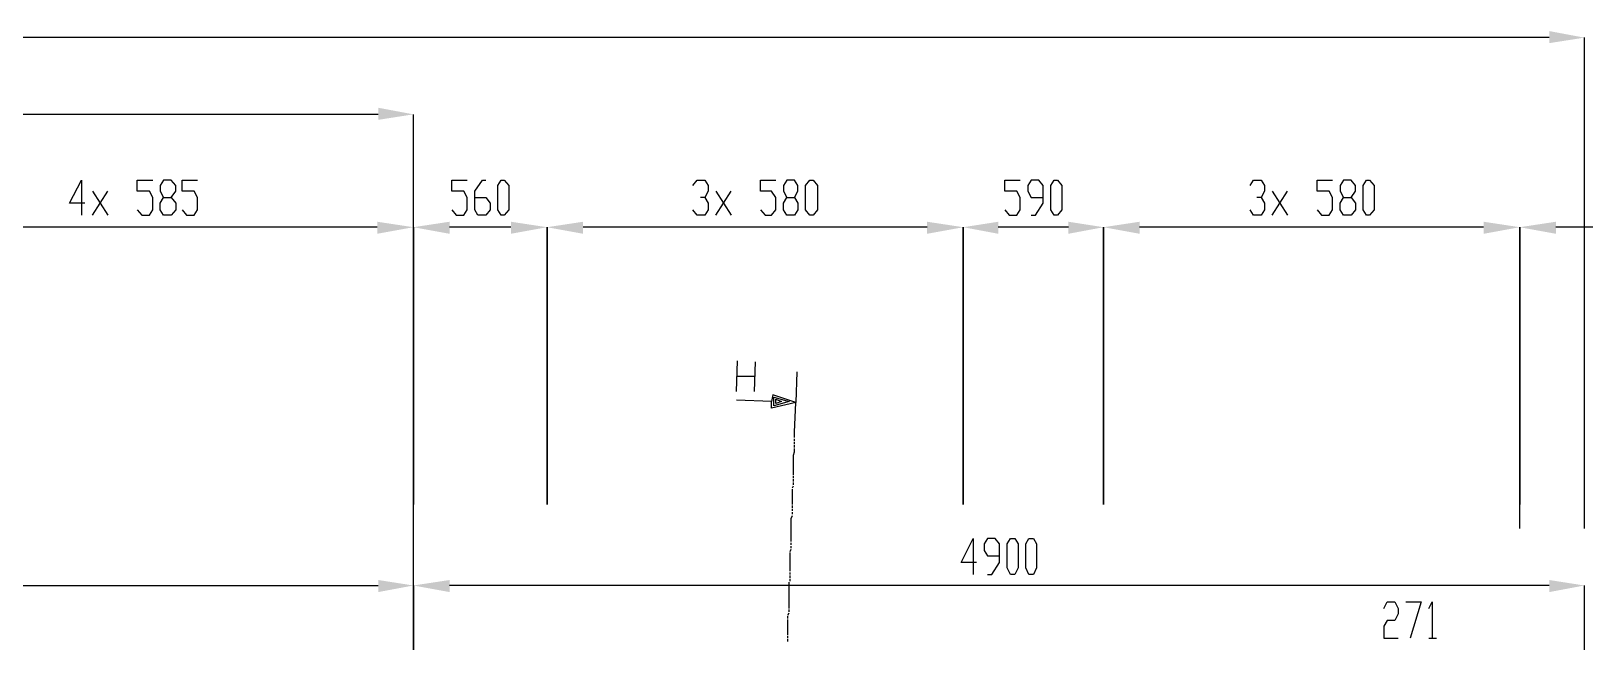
# Model space of a CAD drawing. Header units: millimetres. Extents: x -45 to 90, y -17 to 16.
# Drawn here: x 35.47 to 41.97, y 1.49 to 4.05 of the extents above; entities that cross this region are included whole.
import ezdxf

# ---------------------------------------------------------------- set-up
doc = ezdxf.new("R2010")
doc.units = ezdxf.units.MM
doc.layers.add('PDF_Geometry', color=7, linetype='Continuous')
doc.layers.add('PDF_Solid Fills', color=7, linetype='Continuous')

msp = doc.modelspace()

# ---------------------------------------------------------------- linework, layer by layer
at = {"layer": 'PDF_Geometry', "lineweight": 25}
for points in [[(41.8255, 4.0203), (-0.6555, 4.0203)], [(41.9722, 1.9666), (41.9722, 4.0203)], [(36.9251, 3.6994), (0.1467, 3.6994)], [(37.0718, 0.5318), (37.0718, 3.6994)], [(35.6965, 3.3281), (35.6324, 3.3281), (35.6828, 3.4243), (35.6828, 3.2776)], [(35.9164, 3.3006), (35.9349, 3.2776), (35.967, 3.2776), (35.9808, 3.3006), (35.9808, 3.351), (35.967, 3.3785), (35.9164, 3.3785), (35.9164, 3.4243), (35.9808, 3.4243)], [(36.0587, 3.351), (36.077, 3.3281), (36.077, 3.3006), (36.0587, 3.2776), (36.0266, 3.2776), (36.0128, 3.3006), (36.0128, 3.3281), (36.0266, 3.351), (36.0587, 3.351), (36.077, 3.3785), (36.077, 3.4014), (36.0587, 3.4243), (36.0266, 3.4243), (36.0128, 3.4014), (36.0128, 3.3785), (36.0266, 3.351)], [(36.1045, 3.3006), (36.1229, 3.2776), (36.1549, 3.2776), (36.1687, 3.3006), (36.1687, 3.351), (36.1549, 3.3785), (36.1045, 3.3785), (36.1045, 3.4243), (36.1687, 3.4243)], [(37.2322, 3.3006), (37.2506, 3.2776), (37.2826, 3.2776), (37.2964, 3.3006), (37.2964, 3.351), (37.2826, 3.3785), (37.2322, 3.3785), (37.2322, 3.4243), (37.2964, 3.4243)], [(37.3285, 3.351), (37.3743, 3.351), (37.3927, 3.3281), (37.3927, 3.3006), (37.3743, 3.2776), (37.3422, 3.2776), (37.3285, 3.3006), (37.3285, 3.3785), (37.3606, 3.4243), (37.3743, 3.4243)], [(38.2407, 3.4014), (38.2591, 3.4243), (38.2911, 3.4243), (38.3049, 3.4014), (38.3049, 3.3785), (38.2911, 3.351), (38.2728, 3.351)], [(38.5249, 3.3006), (38.5433, 3.2776), (38.5708, 3.2776), (38.5891, 3.3006), (38.5891, 3.351), (38.5708, 3.3785), (38.5249, 3.3785), (38.5249, 3.4243), (38.5891, 3.4243)], [(38.6669, 3.351), (38.6808, 3.3281), (38.6808, 3.3006), (38.6669, 3.2776), (38.635, 3.2776), (38.6212, 3.3006), (38.6212, 3.3281), (38.635, 3.351), (38.6669, 3.351), (38.6808, 3.3785), (38.6808, 3.4014), (38.6669, 3.4243), (38.635, 3.4243), (38.6212, 3.4014), (38.6212, 3.3785), (38.635, 3.351)], [(39.5472, 3.3006), (39.5655, 3.2776), (39.5976, 3.2776), (39.6114, 3.3006), (39.6114, 3.351), (39.5976, 3.3785), (39.5472, 3.3785), (39.5472, 3.4243), (39.6114, 3.4243)], [(39.6572, 3.2776), (39.6756, 3.2776), (39.7076, 3.3281), (39.7076, 3.4014), (39.6893, 3.4243), (39.6572, 3.4243), (39.6435, 3.4014), (39.6435, 3.3785), (39.6572, 3.351), (39.7076, 3.351)], [(40.574, 3.4014), (40.5878, 3.4243), (40.6199, 3.4243), (40.6336, 3.4014), (40.6336, 3.3785), (40.6199, 3.351), (40.6015, 3.351)], [(40.8537, 3.3006), (40.872, 3.2776), (40.9041, 3.2776), (40.9178, 3.3006), (40.9178, 3.351), (40.9041, 3.3785), (40.8537, 3.3785), (40.8537, 3.4243), (40.9178, 3.4243)], [(40.9958, 3.351), (41.0141, 3.3281), (41.0141, 3.3006), (40.9958, 3.2776), (40.9637, 3.2776), (40.9499, 3.3006), (40.9499, 3.3281), (40.9637, 3.351), (40.9958, 3.351), (41.0141, 3.3785), (41.0141, 3.4014), (40.9958, 3.4243), (40.9637, 3.4243), (40.9499, 3.4014), (40.9499, 3.3785), (40.9637, 3.351)], [(35.7286, 3.2776), (35.7928, 3.3785)], [(35.7286, 3.3785), (35.7928, 3.2776)], [(38.2911, 3.351), (38.3049, 3.3281), (38.3049, 3.3006), (38.2911, 3.2776), (38.2591, 3.2776), (38.2407, 3.3006)], [(38.337, 3.2776), (38.4012, 3.3785)], [(38.337, 3.3785), (38.4012, 3.2776)], [(40.6199, 3.351), (40.6336, 3.3281), (40.6336, 3.3006), (40.6199, 3.2776), (40.5878, 3.2776), (40.574, 3.3006)], [(40.6657, 3.2776), (40.7297, 3.3785)], [(40.6657, 3.3785), (40.7297, 3.2776)], [(36.9205, 3.2272), (34.8806, 3.2272)], [(37.4798, 3.2272), (37.223, 3.2272)], [(39.2217, 3.2272), (37.7823, 3.2272)], [(39.8129, 3.2272), (39.5197, 3.2272)], [(41.5505, 3.2272), (40.111, 3.2272)], [(41.7017, 1.9666), (41.7017, 3.2272), (41.7017, 2.0674)], [(42.8799, 3.2272), (41.853, 3.2272)], [(38.4241, 2.5396), (38.4287, 2.668)], [(38.4241, 2.6038), (38.502, 2.6038)], [(38.502, 2.6634), (38.4974, 2.5396)], [(38.6762, 2.6221), (38.6716, 2.4938), (38.5754, 2.5258), (38.5708, 2.4983)], [(38.6669, 2.3471), (38.6669, 2.3562), (38.6669, 2.3608), (38.6669, 2.37), (38.6716, 2.4938), (38.5708, 2.4708), (38.5708, 2.4983), (38.4241, 2.5029)], [(38.6669, 2.3333), (38.6669, 2.3425)], [(38.6625, 2.1912), (38.6625, 2.205), (38.6625, 2.2187), (38.6625, 2.2325), (38.6625, 2.2462), (38.6625, 2.26), (38.6625, 2.2737), (38.6669, 2.2875), (38.6669, 2.3012)], [(38.6669, 2.3196), (38.6669, 2.3287)], [(38.6669, 2.3058), (38.6669, 2.3152)], [(38.6625, 2.1775), (38.6625, 2.1866)], [(38.6625, 2.1637), (38.6625, 2.1729)], [(38.6625, 2.15), (38.6625, 2.1591)], [(38.6579, 2.1362), (38.6625, 2.1454)], [(38.6579, 2.0674), (38.6579, 2.0766), (38.6579, 2.0812), (38.6579, 2.0904), (38.6579, 2.0949), (38.6579, 2.1041), (38.6579, 2.1087), (38.6579, 2.1179), (38.6579, 2.1224), (38.6579, 2.1316)], [(38.6533, 1.9116), (38.6533, 1.9253), (38.6533, 1.9391), (38.6533, 1.9528), (38.6533, 1.9666), (38.6533, 1.9803), (38.6533, 1.9941), (38.6533, 2.0078), (38.6579, 2.0216)], [(38.6579, 2.0537), (38.6579, 2.0629)], [(38.6579, 2.0399), (38.6579, 2.0491)], [(38.6579, 2.0262), (38.6579, 2.0353)], [(38.6533, 1.8978), (38.6533, 1.907)], [(38.6533, 1.8841), (38.6533, 1.8932)], [(39.428, 1.8245), (39.3638, 1.8245), (39.4143, 1.9253), (39.4143, 1.7741)], [(39.4738, 1.7741), (39.4922, 1.7741), (39.5243, 1.8245), (39.5243, 1.9024), (39.5059, 1.9253), (39.4738, 1.9253), (39.4601, 1.9024), (39.4601, 1.8749), (39.4738, 1.852), (39.5243, 1.852)], [(38.6487, 1.8703), (38.6533, 1.8795)], [(38.6487, 1.7878), (38.6487, 1.797), (38.6487, 1.8016), (38.6487, 1.8107), (38.6487, 1.8153), (38.6487, 1.8245), (38.6487, 1.8291), (38.6487, 1.8382), (38.6487, 1.8428), (38.6487, 1.852), (38.6487, 1.8568), (38.6487, 1.8657)], [(38.6487, 1.7741), (38.6487, 1.7832)], [(38.6487, 1.7603), (38.6487, 1.7695)], [(38.6487, 1.7465), (38.6487, 1.7557)], [(32.7535, 1.7282), (36.9251, 1.7282)], [(36.9938, -0.7151), (37.0076, -0.7151), (37.0213, -0.7151), (37.0305, -0.7151), (37.0351, -0.7151), (37.0443, -0.7151), (37.0489, -0.7151), (37.058, -0.7151), (37.0624, -0.7151), (37.0718, -0.7197), (37.0809, -0.7197), (37.0718, -0.7197), (37.0718, 1.7282), (37.0718, -0.7197), (37.0351, -1.2469)], [(41.8255, 1.7282), (37.223, 1.7282)], [(38.6441, 1.6319), (38.6441, 1.6457), (38.6441, 1.6595), (38.6441, 1.6732), (38.6441, 1.687), (38.6441, 1.7007), (38.6441, 1.7145), (38.6441, 1.7282), (38.6441, 1.7422)], [(41.9722, 0.7151), (41.9722, 1.7282)], [(38.6441, 1.6182), (38.6441, 1.6276)], [(41.1333, 1.6319), (41.1471, 1.6595), (41.1791, 1.6595), (41.1929, 1.6319), (41.1929, 1.609), (41.1791, 1.5815), (41.1471, 1.5815), (41.1333, 1.5586), (41.1333, 1.5082), (41.1929, 1.5082)], [(41.225, 1.6595), (41.2892, 1.6595), (41.2433, 1.5082)], [(41.3212, 1.6319), (41.335, 1.6595), (41.335, 1.5082)], [(38.6395, 1.6044), (38.6441, 1.6136)], [(38.6395, 1.5907), (38.6395, 1.5999)], [(38.6395, 1.5219), (38.6395, 1.5311), (38.6395, 1.5357), (38.6395, 1.5448), (38.6395, 1.5494), (38.6395, 1.5586), (38.6395, 1.5632), (38.6395, 1.5724), (38.6395, 1.5769), (38.6395, 1.5861)], [(38.6395, 1.5082), (38.6395, 1.5173)], [(38.6395, 1.4944), (38.6395, 1.5036)], [(41.3212, 1.5082), (41.3533, 1.5082)]]:
    msp.add_lwpolyline(points, dxfattribs=at)
for points in [[(37.4385, 3.2776), (37.4247, 3.3006), (37.4247, 3.4014), (37.4385, 3.4243), (37.4523, 3.4243), (37.4706, 3.4014), (37.4706, 3.3006), (37.4523, 3.2776)], [(38.7312, 3.2776), (38.7129, 3.3006), (38.7129, 3.4014), (38.7312, 3.4243), (38.745, 3.4243), (38.7633, 3.4014), (38.7633, 3.3006), (38.745, 3.2776)], [(39.7535, 3.2776), (39.7397, 3.3006), (39.7397, 3.4014), (39.7535, 3.4243), (39.7672, 3.4243), (39.7856, 3.4014), (39.7856, 3.3006), (39.7672, 3.2776)], [(41.06, 3.2776), (41.0462, 3.3006), (41.0462, 3.4014), (41.06, 3.4243), (41.0735, 3.4243), (41.092, 3.4014), (41.092, 3.3006), (41.0735, 3.2776)], [(37.0718, 3.2272), (37.0718, 2.0674)], [(37.631, 3.2272), (37.631, 2.0674)], [(39.373, 3.2272), (39.373, 2.0674)], [(39.9598, 3.2272), (39.9598, 2.0674)], [(38.5799, 2.5167), (38.6441, 2.4983), (38.5799, 2.48)], [(38.5891, 2.5075), (38.612, 2.4983), (38.5891, 2.4892)], [(39.5701, 1.7741), (39.5564, 1.8016), (39.5564, 1.9024), (39.5701, 1.9253), (39.5885, 1.9253), (39.6022, 1.9024), (39.6022, 1.8016), (39.5885, 1.7741)], [(39.648, 1.7741), (39.6343, 1.8016), (39.6343, 1.9024), (39.648, 1.9253), (39.6664, 1.9253), (39.6801, 1.9024), (39.6801, 1.8016), (39.6664, 1.7741)]]:
    msp.add_lwpolyline(points, close=True, dxfattribs=at)
at = {"layer": 'PDF_Solid Fills', "transparency": 33554559}
for points in [[(41.8255, 4.0478), (41.8255, 3.9974), (41.9722, 4.0203)], [(36.9251, 3.7269), (36.9251, 3.6765), (37.0718, 3.6994)], [(36.9205, 3.2501), (36.9205, 3.1997), (37.0718, 3.2272)], [(37.223, 3.2501), (37.223, 3.1997), (37.0718, 3.2272)], [(37.4798, 3.2501), (37.4798, 3.1997), (37.631, 3.2272)], [(37.7823, 3.2501), (37.7823, 3.1997), (37.631, 3.2272)], [(39.2217, 3.2501), (39.2217, 3.1997), (39.373, 3.2272)], [(39.5197, 3.2501), (39.5197, 3.1997), (39.373, 3.2272)], [(39.8129, 3.2501), (39.8129, 3.1997), (39.9598, 3.2272)], [(40.111, 3.2501), (40.111, 3.1997), (39.9598, 3.2272)], [(41.5505, 3.2501), (41.5505, 3.1997), (41.7017, 3.2272)], [(41.853, 3.2501), (41.853, 3.1997), (41.7017, 3.2272)], [(36.9251, 1.7511), (36.9251, 1.7007), (37.0718, 1.7282)], [(37.223, 1.7511), (37.223, 1.7007), (37.0718, 1.7282)], [(41.8255, 1.7511), (41.8255, 1.7007), (41.9722, 1.7282)]]:
    msp.add_solid(points, dxfattribs=at)

doc.saveas('drawing.dxf')
